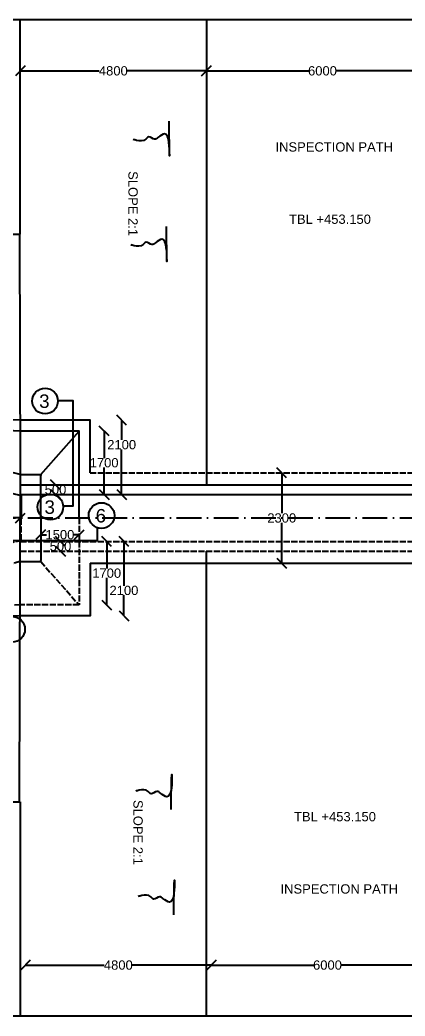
# Model space of a CAD drawing. Header units: millimetres. Extents: x 5124 to 6568637, y 2311 to 91879094.
# Drawn here: x 3788607 to 3792338, y 45939844 to 45949490 of the extents above; entities that cross this region are included whole.
import ezdxf

# ---------------------------------------------------------------- set-up
doc = ezdxf.new("R2010")
doc.units = ezdxf.units.MM
doc.header["$MEASUREMENT"] = 0
doc.linetypes.add('ACAD_ISO02W100', pattern=[15, 12, -3])
doc.linetypes.add('ACAD_ISO10W100', pattern=[18, 12, -3, 0, -3])
for name, color, linetype in [('DIMENSION', 7, 'Continuous'), ('DRAWING', 7, 'Continuous'), ('TEXT', 7, 'Continuous')]:
    doc.layers.add(name, color=color, linetype=linetype)
doc.styles.get("Standard").update_dxf_attribs({"font": 'arial.ttf', "height": 90})
doc.dimstyles.get("Standard").update_dxf_attribs({"dimtxt": 200, "dimasz": 110, "dimexe": 0.18, "dimexo": 0.0625, "dimgap": 0.09, "dimtad": 0, "dimtih": 1, "dimtoh": 1, "dimdec": 0, "dimzin": 0, "dimdsep": 46, "dimtxsty": 'Standard', "dimblk": 'OBLIQUE', "dimcen": 0.09, "dimse1": 1, "dimse2": 1, "dimadec": 0, "dimazin": 0, "dimtfac": 1, "dimtdec": 0, "dimtofl": 0, "dimtmove": 0, "dimatfit": 3, "dimfxl": 1, "dimtolj": 1, "dimtzin": 0, "dimarcsym": 0})

# ---------------------------------------------------------------- blocks, each defined once
blk = doc.blocks.new('_Oblique')
at = {"color": 0, "linetype": 'ByBlock', "lineweight": -2}
blk.add_line((-0.5, -0.5), (0.5, 0.5), dxfattribs=at)
blk = doc.blocks.new('*D272')
at = {"layer": 'Defpoints', "color": 0, "linetype": 'Continuous', "transparency": 16777216}
for p in [(3788610.5, 45948996.5), (3790413, 45948996.5), (3790413, 45948996.5)]:
    blk.add_point(p, dxfattribs=at)
at = {"layer": 'DIMENSION', "color": 0, "linetype": 'Continuous', "lineweight": -2, "transparency": 16777216}
for p, q in [((3788610.5, 45948996.5), (3789375.6, 45948996.5)), ((3790413, 45948996.5), (3789647.9, 45948996.5))]:
    blk.add_line(p, q, dxfattribs=at)
at = {"layer": 'DIMENSION', "color": 0, "linetype": 'Continuous', "lineweight": -2, "transparency": 16777216, "xscale": 95, "yscale": 95, "zscale": 95, "rotation": 180}
blk.add_blockref('_Oblique', (3788610.5, 45948996.5), dxfattribs=at)
at = {"layer": 'DIMENSION', "color": 0, "linetype": 'Continuous', "lineweight": -2, "transparency": 16777216, "xscale": 95, "yscale": 95, "zscale": 95}
blk.add_blockref('_Oblique', (3790413, 45948996.5), dxfattribs=at)
at = {"layer": 'DIMENSION', "color": 0, "linetype": 'Continuous', "transparency": 16777216, "insert": (3789511.8, 45948996.5), "char_height": 90, "attachment_point": 5}
blk.add_mtext('\\A1;4800', dxfattribs=at)
blk = doc.blocks.new('*D273')
at = {"layer": 'Defpoints', "color": 0, "linetype": 'Continuous', "transparency": 16777216}
for p in [(3789180.5, 45945509), (3789253, 45944894), (3789422.5, 45944894)]:
    blk.add_point(p, dxfattribs=at)
at = {"layer": 'DIMENSION', "color": 0, "linetype": 'Continuous', "lineweight": -2, "transparency": 16777216}
for p, q in [((3789422.5, 45945509), (3789422.5, 45945247.5)), ((3789422.5, 45944894), (3789422.5, 45945155.5))]:
    blk.add_line(p, q, dxfattribs=at)
at = {"layer": 'DIMENSION', "color": 0, "linetype": 'Continuous', "lineweight": -2, "transparency": 16777216, "xscale": 95, "yscale": 95, "zscale": 95}
for p, rotation in [((3789422.5, 45945509), 90), ((3789422.5, 45944894), 270)]:
    blk.add_blockref('_Oblique', p, dxfattribs=dict(at, rotation=rotation))
at = {"layer": 'DIMENSION', "color": 0, "linetype": 'Continuous', "transparency": 16777216, "insert": (3789422.5, 45945201.5), "char_height": 90, "attachment_point": 5}
blk.add_mtext('\\A1;1700', dxfattribs=at)
blk = doc.blocks.new('*D274')
at = {"layer": 'Defpoints', "color": 0, "linetype": 'Continuous', "transparency": 16777216}
for p in [(3789286.5, 45945615), (3789313, 45944894), (3789592.5, 45944894)]:
    blk.add_point(p, dxfattribs=at)
at = {"layer": 'DIMENSION', "color": 0, "linetype": 'Continuous', "lineweight": -2, "transparency": 16777216}
for p, q in [((3789592.5, 45945615), (3789592.5, 45945422.5)), ((3789592.5, 45944894), (3789592.5, 45945330.5))]:
    blk.add_line(p, q, dxfattribs=at)
at = {"layer": 'DIMENSION', "color": 0, "linetype": 'Continuous', "lineweight": -2, "transparency": 16777216, "xscale": 95, "yscale": 95, "zscale": 95}
for p, rotation in [((3789592.5, 45945615), 90), ((3789592.5, 45944894), 270)]:
    blk.add_blockref('_Oblique', p, dxfattribs=dict(at, rotation=rotation))
at = {"layer": 'DIMENSION', "color": 0, "linetype": 'Continuous', "transparency": 16777216, "insert": (3789592.5, 45945376.5), "char_height": 90, "attachment_point": 5}
blk.add_mtext('\\A1;2100', dxfattribs=at)
blk = doc.blocks.new('*D276')
at = {"layer": 'Defpoints', "color": 0, "linetype": 'Continuous', "transparency": 16777216}
for p in [(3787255.5, 45944667), (3788610.5, 45944667), (3788610.5, 45944667)]:
    blk.add_point(p, dxfattribs=at)
at = {"layer": 'DIMENSION', "color": 0, "linetype": 'Continuous', "lineweight": -2, "transparency": 16777216}
for p, q in [((3787255.5, 45944667), (3787798.7, 45944667)), ((3788610.5, 45944667), (3788067.3, 45944667))]:
    blk.add_line(p, q, dxfattribs=at)
at = {"layer": 'DIMENSION', "color": 0, "linetype": 'Continuous', "lineweight": -2, "transparency": 16777216, "xscale": 95, "yscale": 95, "zscale": 95, "rotation": 180}
blk.add_blockref('_Oblique', (3787255.5, 45944667), dxfattribs=at)
at = {"layer": 'DIMENSION', "color": 0, "linetype": 'Continuous', "lineweight": -2, "transparency": 16777216, "xscale": 95, "yscale": 95, "zscale": 95}
blk.add_blockref('_Oblique', (3788610.5, 45944667), dxfattribs=at)
at = {"layer": 'DIMENSION', "color": 0, "linetype": 'Continuous', "transparency": 16777216, "insert": (3787933, 45944667), "char_height": 90, "attachment_point": 5}
blk.add_mtext('\\A1;3600', dxfattribs=at)
blk = doc.blocks.new('*D277')
at = {"layer": 'Defpoints', "color": 0, "linetype": 'Continuous', "transparency": 16777216}
for p in [(3788808.5, 45944507.5), (3789180.5, 45944507.5), (3789180.5, 45944505)]:
    blk.add_point(p, dxfattribs=at)
at = {"layer": 'DIMENSION', "color": 0, "linetype": 'Continuous', "lineweight": -2, "transparency": 16777216}
for p, q in [((3788808.5, 45944505), (3788864.4, 45944505)), ((3789180.5, 45944505), (3789124.6, 45944505))]:
    blk.add_line(p, q, dxfattribs=at)
at = {"layer": 'DIMENSION', "color": 0, "linetype": 'Continuous', "lineweight": -2, "transparency": 16777216, "xscale": 95, "yscale": 95, "zscale": 95, "rotation": 180}
blk.add_blockref('_Oblique', (3788808.5, 45944505), dxfattribs=at)
at = {"layer": 'DIMENSION', "color": 0, "linetype": 'Continuous', "lineweight": -2, "transparency": 16777216, "xscale": 95, "yscale": 95, "zscale": 95}
blk.add_blockref('_Oblique', (3789180.5, 45944505), dxfattribs=at)
at = {"layer": 'DIMENSION', "color": 0, "linetype": 'Continuous', "transparency": 16777216, "insert": (3788994.5, 45944505), "char_height": 90, "attachment_point": 5}
blk.add_mtext('\\A1;1500', dxfattribs=at)
blk = doc.blocks.new('*D278')
at = {"layer": 'Defpoints', "color": 0, "linetype": 'Continuous', "transparency": 16777216}
for p in [(3789393, 45944440), (3789180.5, 45943825), (3789447.5, 45943825)]:
    blk.add_point(p, dxfattribs=at)
at = {"layer": 'DIMENSION', "color": 0, "linetype": 'Continuous', "lineweight": -2, "transparency": 16777216}
for p, q in [((3789447.5, 45944440), (3789447.5, 45944178.5)), ((3789447.5, 45943825), (3789447.5, 45944086.4))]:
    blk.add_line(p, q, dxfattribs=at)
at = {"layer": 'DIMENSION', "color": 0, "linetype": 'Continuous', "lineweight": -2, "transparency": 16777216, "xscale": 95, "yscale": 95, "zscale": 95}
for p, rotation in [((3789447.5, 45944440), 90), ((3789447.5, 45943825), 270)]:
    blk.add_blockref('_Oblique', p, dxfattribs=dict(at, rotation=rotation))
at = {"layer": 'DIMENSION', "color": 0, "linetype": 'Continuous', "transparency": 16777216, "insert": (3789447.5, 45944132.5), "char_height": 90, "attachment_point": 5}
blk.add_mtext('\\A1;1700', dxfattribs=at)
blk = doc.blocks.new('*D279')
at = {"layer": 'Defpoints', "color": 0, "linetype": 'Continuous', "transparency": 16777216}
for p in [(3789309, 45944440), (3789614.5, 45944440), (3789286.5, 45943719)]:
    blk.add_point(p, dxfattribs=at)
at = {"layer": 'DIMENSION', "color": 0, "linetype": 'Continuous', "lineweight": -2, "transparency": 16777216}
for p, q in [((3789614.5, 45944440), (3789614.5, 45944011.5)), ((3789614.5, 45943719), (3789614.5, 45943919.5))]:
    blk.add_line(p, q, dxfattribs=at)
at = {"layer": 'DIMENSION', "color": 0, "linetype": 'Continuous', "lineweight": -2, "transparency": 16777216, "xscale": 95, "yscale": 95, "zscale": 95}
for p, rotation in [((3789614.5, 45944440), 90), ((3789614.5, 45943719), 270)]:
    blk.add_blockref('_Oblique', p, dxfattribs=dict(at, rotation=rotation))
at = {"layer": 'DIMENSION', "color": 0, "linetype": 'Continuous', "transparency": 16777216, "insert": (3789614.5, 45943965.5), "char_height": 90, "attachment_point": 5}
blk.add_mtext('\\A1;2100', dxfattribs=at)
blk = doc.blocks.new('*D252')
at = {"layer": 'Defpoints', "color": 0, "linetype": 'Continuous', "transparency": 16777216}
for p in [(3790413, 45948996.5), (3792662, 45948996.5), (3792662, 45948996.5)]:
    blk.add_point(p, dxfattribs=at)
at = {"layer": 'DIMENSION', "color": 0, "linetype": 'Continuous', "lineweight": -2, "transparency": 16777216}
for p, q in [((3790413, 45948996.5), (3791402.9, 45948996.5)), ((3792662, 45948996.5), (3791672.1, 45948996.5))]:
    blk.add_line(p, q, dxfattribs=at)
at = {"layer": 'DIMENSION', "color": 0, "linetype": 'Continuous', "lineweight": -2, "transparency": 16777216, "xscale": 95, "yscale": 95, "zscale": 95, "rotation": 180}
blk.add_blockref('_Oblique', (3790413, 45948996.5), dxfattribs=at)
at = {"layer": 'DIMENSION', "color": 0, "linetype": 'Continuous', "lineweight": -2, "transparency": 16777216, "xscale": 95, "yscale": 95, "zscale": 95}
blk.add_blockref('_Oblique', (3792662, 45948996.5), dxfattribs=at)
at = {"layer": 'DIMENSION', "color": 0, "linetype": 'Continuous', "transparency": 16777216, "insert": (3791537.5, 45948996.5), "char_height": 90, "attachment_point": 5}
blk.add_mtext('\\A1;6000', dxfattribs=at)
blk = doc.blocks.new('*D280')
at = {"layer": 'Defpoints', "color": 0, "linetype": 'Continuous', "transparency": 16777216}
for p in [(3788951.5, 45944988.5), (3788951.5, 45944988.5), (3788951.5, 45944894)]:
    blk.add_point(p, dxfattribs=at)
at = {"layer": 'DIMENSION', "color": 0, "linetype": 'Continuous', "lineweight": -2, "transparency": 16777216}
for p, q in [((3788951.5, 45944988.5), (3788951.5, 45944987.3)), ((3788951.5, 45944894), (3788951.5, 45944895.2))]:
    blk.add_line(p, q, dxfattribs=at)
at = {"layer": 'DIMENSION', "color": 0, "linetype": 'Continuous', "lineweight": -2, "transparency": 16777216, "xscale": 95, "yscale": 95, "zscale": 95}
for p, rotation in [((3788951.5, 45944988.5), 90), ((3788951.5, 45944894), 270)]:
    blk.add_blockref('_Oblique', p, dxfattribs=dict(at, rotation=rotation))
at = {"layer": 'DIMENSION', "color": 0, "linetype": 'Continuous', "transparency": 16777216, "insert": (3788951.5, 45944941.2), "char_height": 90, "attachment_point": 5}
blk.add_mtext('\\A1;500', dxfattribs=at)
blk = doc.blocks.new('*D281')
at = {"layer": 'Defpoints', "color": 0, "linetype": 'Continuous', "transparency": 16777216}
for p in [(3791143, 45945105), (3791143, 45944229), (3791143, 45944229)]:
    blk.add_point(p, dxfattribs=at)
at = {"layer": 'DIMENSION', "color": 0, "linetype": 'Continuous', "lineweight": -2, "transparency": 16777216}
for p, q in [((3791143, 45945105), (3791143, 45944713)), ((3791143, 45944229), (3791143, 45944620.9))]:
    blk.add_line(p, q, dxfattribs=at)
at = {"layer": 'DIMENSION', "color": 0, "linetype": 'Continuous', "lineweight": -2, "transparency": 16777216, "xscale": 95, "yscale": 95, "zscale": 95}
for p, rotation in [((3791143, 45945105), 90), ((3791143, 45944229), 270)]:
    blk.add_blockref('_Oblique', p, dxfattribs=dict(at, rotation=rotation))
at = {"layer": 'DIMENSION', "color": 0, "linetype": 'Continuous', "transparency": 16777216, "insert": (3791143, 45944667), "char_height": 90, "attachment_point": 5}
blk.add_mtext('\\A1;2300', dxfattribs=at)
blk = doc.blocks.new('*D230')
at = {"layer": 'Defpoints', "color": 0, "linetype": 'Continuous', "transparency": 16777216}
for p in [(3788659, 45940337.5), (3790461.5, 45940337.5), (3790461.5, 45940337.5)]:
    blk.add_point(p, dxfattribs=at)
at = {"layer": 'DIMENSION', "color": 0, "linetype": 'Continuous', "lineweight": -2, "transparency": 16777216}
for p, q in [((3788659, 45940337.5), (3789424.1, 45940337.5)), ((3790461.5, 45940337.5), (3789696.4, 45940337.5))]:
    blk.add_line(p, q, dxfattribs=at)
at = {"layer": 'DIMENSION', "color": 0, "linetype": 'Continuous', "lineweight": -2, "transparency": 16777216, "xscale": 95, "yscale": 95, "zscale": 95, "rotation": 180}
blk.add_blockref('_Oblique', (3788659, 45940337.5), dxfattribs=at)
at = {"layer": 'DIMENSION', "color": 0, "linetype": 'Continuous', "lineweight": -2, "transparency": 16777216, "xscale": 95, "yscale": 95, "zscale": 95}
blk.add_blockref('_Oblique', (3790461.5, 45940337.5), dxfattribs=at)
at = {"layer": 'DIMENSION', "color": 0, "linetype": 'Continuous', "transparency": 16777216, "insert": (3789560.2, 45940337.5), "char_height": 90, "attachment_point": 5}
blk.add_mtext('\\A1;4800', dxfattribs=at)
blk = doc.blocks.new('*D231')
at = {"layer": 'Defpoints', "color": 0, "linetype": 'Continuous', "transparency": 16777216}
for p in [(3790461.5, 45940337.5), (3792710.5, 45940337.5), (3792710.5, 45940337.5)]:
    blk.add_point(p, dxfattribs=at)
at = {"layer": 'DIMENSION', "color": 0, "linetype": 'Continuous', "lineweight": -2, "transparency": 16777216}
for p, q in [((3790461.5, 45940337.5), (3791451.4, 45940337.5)), ((3792710.5, 45940337.5), (3791720.6, 45940337.5))]:
    blk.add_line(p, q, dxfattribs=at)
at = {"layer": 'DIMENSION', "color": 0, "linetype": 'Continuous', "lineweight": -2, "transparency": 16777216, "xscale": 95, "yscale": 95, "zscale": 95, "rotation": 180}
blk.add_blockref('_Oblique', (3790461.5, 45940337.5), dxfattribs=at)
at = {"layer": 'DIMENSION', "color": 0, "linetype": 'Continuous', "lineweight": -2, "transparency": 16777216, "xscale": 95, "yscale": 95, "zscale": 95}
blk.add_blockref('_Oblique', (3792710.5, 45940337.5), dxfattribs=at)
at = {"layer": 'DIMENSION', "color": 0, "linetype": 'Continuous', "transparency": 16777216, "insert": (3791586, 45940337.5), "char_height": 90, "attachment_point": 5}
blk.add_mtext('\\A1;6000', dxfattribs=at)
blk = doc.blocks.new('*D241')
at = {"layer": 'Defpoints', "color": 0, "linetype": 'Continuous', "transparency": 16777216}
for p in [(3789000, 45944440), (3789000, 45944345.5), (3789000, 45944345.5)]:
    blk.add_point(p, dxfattribs=at)
at = {"layer": 'DIMENSION', "color": 0, "linetype": 'Continuous', "lineweight": -2, "transparency": 16777216}
for p, q in [((3789000, 45944440), (3789000, 45944438.8)), ((3789000, 45944345.5), (3789000, 45944346.7))]:
    blk.add_line(p, q, dxfattribs=at)
at = {"layer": 'DIMENSION', "color": 0, "linetype": 'Continuous', "lineweight": -2, "transparency": 16777216, "xscale": 95, "yscale": 95, "zscale": 95}
for p, rotation in [((3789000, 45944440), 90), ((3789000, 45944345.5), 270)]:
    blk.add_blockref('_Oblique', p, dxfattribs=dict(at, rotation=rotation))
at = {"layer": 'DIMENSION', "color": 0, "linetype": 'Continuous', "transparency": 16777216, "insert": (3789000, 45944392.7), "char_height": 90, "attachment_point": 5}
blk.add_mtext('\\A1;500', dxfattribs=at)

msp = doc.modelspace()

# ---------------------------------------------------------------- linework, layer by layer
at = {"layer": 'DIMENSION', "linetype": 'Continuous'}
for points in [[(3788980, 45945803.5), (3789118.5, 45945803.5), (3789118.5, 45944780.5), (3789025, 45944780.5)], [(3788353, 45944569), (3788353, 45944448.5), (3789360, 45944448.5), (3789360, 45944572.5)]]:
    msp.add_lwpolyline(points, dxfattribs=at)
at = {"layer": 'DIMENSION', "linetype": 'ACAD_ISO10W100', "ltscale": 20}
msp.add_lwpolyline([(3782563, 45944667), (3811703, 45944667)], dxfattribs=at)
at = {"layer": 'DIMENSION', "linetype": 'Continuous'}
for centre in [(3788850.1, 45945799.6), (3788902.1, 45944773.6), (3789397.6, 45944690.6), (3788531.6, 45943589.1)]:
    msp.add_circle(centre, 124.6, dxfattribs=at)
for points in [[(3790048.3, 45948510.8), (3790055.8, 45948187.3), (3790007.8, 45948387.3), (3789944.3, 45948350.8), (3789911.3, 45948335.3), (3789853.8, 45948356.8), (3789826.8, 45948335.3), (3789737.8, 45948323.8), (3789705.3, 45948331.8)], [(3790022.8, 45947490.5), (3790030.3, 45947167), (3789982.3, 45947367), (3789918.8, 45947330.5), (3789885.8, 45947315), (3789828.3, 45947336.5), (3789801.3, 45947315), (3789712.3, 45947303.5), (3789679.8, 45947311.5)], [(3790071.3, 45941843.5), (3790078.8, 45942167), (3790030.8, 45941967), (3789967.3, 45942003.5), (3789934.3, 45942019), (3789876.8, 45941997.5), (3789849.8, 45942019), (3789760.8, 45942030.5), (3789728.3, 45942022.5)], [(3790096.8, 45940823.2), (3790104.3, 45941146.7), (3790056.3, 45940946.7), (3789992.8, 45940983.2), (3789959.8, 45940998.7), (3789902.3, 45940977.2), (3789875.3, 45940998.7), (3789786.3, 45941010.2), (3789753.8, 45941002.2)]]:
    msp.add_spline(points, degree=3, dxfattribs=at)
at = {"layer": 'DRAWING', "linetype": 'Continuous'}
for points in [[(3811989.5, 45946703), (3811989.5, 45949490), (3807598, 45949490), (3805781, 45949490), (3803903, 45949490), (3803228.5, 45949490), (3800788.5, 45949490), (3798834, 45949490), (3796874.5, 45949490), (3794439.5, 45949490), (3793755, 45949490), (3792646, 45949490), (3790413, 45949490), (3788611.5, 45949490), (3787248, 45949490), (3782237, 45949490), (3782237, 45944667)], [(3788610.5, 45947414.5), (3788610.5, 45949490)], [(3790413, 45949490), (3790413, 45944988.5)], [(3782237, 45947414.5), (3788603.5, 45947414.5), (3788610.5, 45945089.5)], [(3789286.5, 45945105), (3789286.5, 45945615), (3788617, 45945615), (3787914.5, 45945644.5), (3787821, 45945668.5), (3787821, 45947034), (3787149.5, 45947034), (3787149.5, 45945130.5), (3788512, 45944800), (3788512, 45944667)], [(3789180.5, 45944667), (3789180.5, 45945509), (3788614.8, 45945509), (3787898.9, 45945539.1), (3787715, 45945586.3), (3787715, 45946928), (3787255.5, 45946928), (3787255.5, 45945213.9), (3788618, 45944883.4), (3788618, 45944667)], [(3788610.5, 45945089.5), (3787452, 45945368.5), (3787452, 45946928)], [(3788808.5, 45945089.5), (3789180.5, 45945509)], [(3788610.5, 45945089.5), (3788610.5, 45944667)], [(3788610.5, 45945089.5), (3788808.5, 45945089.5), (3788808.5, 45945078)], [(3788808.5, 45944667), (3788808.5, 45945078)], [(3788610.5, 45944988.5), (3807598, 45944988.5)], [(3788610.5, 45944894), (3807598, 45944894)], [(3811989.5, 45942631), (3811989.5, 45939844), (3807598, 45939844), (3805781, 45939844), (3803903, 45939844), (3803228.5, 45939844), (3800788.5, 45939844), (3798834, 45939844), (3796874.5, 45939844), (3794439.5, 45939844), (3793755, 45939844), (3792646, 45939844), (3790413, 45939844), (3788611.5, 45939844), (3787248, 45939844), (3782237, 45939844), (3782237, 45944667)], [(3789286.5, 45944229), (3789286.5, 45943719), (3788617, 45943719), (3787914.5, 45943689.5), (3787821, 45943665.5), (3787821, 45942300), (3787149.5, 45942300), (3787149.5, 45944203.5), (3788512, 45944534), (3788512, 45944667)], [(3788610.5, 45944244.5), (3788610.5, 45944667)], [(3788808.5, 45944667), (3788808.5, 45944256)], [(3790413, 45939844), (3790413, 45944345.5)], [(3782237, 45941919.5), (3788603.5, 45941919.5), (3788610.5, 45944244.5)], [(3788610.5, 45944244.5), (3788808.5, 45944244.5), (3788808.5, 45944256)], [(3789286.5, 45944229), (3807068.5, 45944229)], [(3788610.5, 45941919.5), (3788610.5, 45939844)]]:
    msp.add_lwpolyline(points, dxfattribs=at)
at = {"layer": 'DRAWING', "linetype": 'ACAD_ISO02W100', "ltscale": 5}
for points in [[(3789286.5, 45945105), (3807068.5, 45945105)], [(3789180.5, 45944667), (3789180.5, 45943825), (3788614.8, 45943825), (3787898.9, 45943794.9), (3787715, 45943747.7), (3787715, 45942406), (3787255.5, 45942406), (3787255.5, 45944120.1), (3788618, 45944450.6), (3788618, 45944667)], [(3788610.5, 45944440), (3807598, 45944440)], [(3788610.5, 45944345.5), (3807598, 45944345.5)], [(3788610.5, 45944244.5), (3787452, 45943965.5), (3787452, 45942406)], [(3788808.5, 45944244.5), (3789180.5, 45943825)]]:
    msp.add_lwpolyline(points, dxfattribs=at)
at = {"layer": 'DRAWING', "linetype": 'ACAD_ISO10W100', "ltscale": 20}
msp.add_lwpolyline([(3782563, 45944667), (3811703, 45944667)], dxfattribs=at)

# ---------------------------------------------------------------- texts
at = {"layer": 'TEXT', "linetype": 'Continuous'}
for s, insert, char_height, width, attachment_point in [('INSPECTION PATH', (3791082.4, 45948305.2), 90, 1282.019, 1), ('TBL +453.150', (3791213.5, 45947605.3), 90, 788.308, 1), ('3', (3788793.2, 45945863), 130, 85.006, 1), ('3', (3788845.2, 45944837), 130, 85.006, 1), ('6', (3789340.7, 45944754), 130, 85.006, 1), ('TBL +453.150', (3791262, 45941728.7), 90, 788.308, 7), ('INSPECTION PATH', (3791130.9, 45941028.8), 90, 1282.019, 7)]:
    msp.add_mtext(s, dxfattribs=dict(at, insert=insert, char_height=char_height, width=width, attachment_point=attachment_point))
at = {"layer": 'TEXT', "linetype": 'Continuous', "char_height": 90, "width": 606.835, "rotation": 270}
for insert, attachment_point in [((3789748.1, 45948025.7), 1), ((3789796.6, 45941308.2), 3)]:
    msp.add_mtext('SLOPE 2:1', dxfattribs=dict(at, insert=insert, attachment_point=attachment_point))

# ---------------------------------------------------------------- dimensions: what is measured, and where the dimension line sits
at = {"layer": 'DIMENSION', "linetype": 'Continuous'}
for base, p1, p2, text, picture, middle in [((3790413, 45948996.5), (3788610.5, 45948996.5), (3790413, 45948996.5), '4800', '*D272', (3789511.8, 45948996.5)), ((3792662, 45948996.5), (3790413, 45948996.5), (3792662, 45948996.5), '6000', '*D252', (3791537.5, 45948996.5)), ((3788610.5, 45944667), (3787255.5, 45944667), (3788610.5, 45944667), '3600', '*D276', (3787933, 45944667)), ((3789180.5, 45944505), (3788808.5, 45944507.5), (3789180.5, 45944507.5), '1500', '*D277', (3788994.5, 45944505)), ((3790461.5, 45940337.5), (3788659, 45940337.5), (3790461.5, 45940337.5), '4800', '*D230', (3789560.2, 45940337.5)), ((3792710.5, 45940337.5), (3790461.5, 45940337.5), (3792710.5, 45940337.5), '6000', '*D231', (3791586, 45940337.5))]:
    dim = msp.add_linear_dim(base=base, p1=p1, p2=p2, text=text, dimstyle='Standard', override={"dimasz": 95, "dimarcsym": 1}, dxfattribs=at)
    dim.commit()
    dim.dimension.update_dxf_attribs({"geometry": picture, "text_midpoint": middle})
for base, p1, p2, picture, middle in [((3789592.5, 45944894), (3789286.5, 45945615), (3789313, 45944894), '*D274', (3789592.5, 45945376.5)), ((3789614.5, 45944440), (3789286.5, 45943719), (3789309, 45944440), '*D279', (3789614.5, 45943965.5))]:
    dim = msp.add_linear_dim(base=base, p1=p1, p2=p2, angle=90, text='2100', dimstyle='Standard', override={"dimasz": 95, "dimarcsym": 1}, dxfattribs=at)
    dim.commit()
    dim.dimension.update_dxf_attribs({"geometry": picture, "text_midpoint": middle, "dimtype": 160})
for base, p1, p2, angle, text, picture, middle in [((3789422.5, 45944894), (3789180.5, 45945509), (3789253, 45944894), 90, '1700', '*D273', (3789422.5, 45945201.5)), ((3791143, 45944229), (3791143, 45945105), (3791143, 45944229), 90, '2300', '*D281', (3791143, 45944667)), ((3788951.5, 45944988.5), (3788951.5, 45944894), (3788951.5, 45944988.5), 90, '500', '*D280', (3788951.5, 45944941.2)), ((3789000, 45944345.5), (3789000, 45944440), (3789000, 45944345.5), 270, '500', '*D241', (3789000, 45944392.7)), ((3789447.5, 45943825), (3789393, 45944440), (3789180.5, 45943825), 90, '1700', '*D278', (3789447.5, 45944132.5))]:
    dim = msp.add_linear_dim(base=base, p1=p1, p2=p2, angle=angle, text=text, dimstyle='Standard', override={"dimasz": 95, "dimarcsym": 1}, dxfattribs=at)
    dim.commit()
    dim.dimension.update_dxf_attribs({"geometry": picture, "text_midpoint": middle})

doc.saveas('drawing.dxf')
